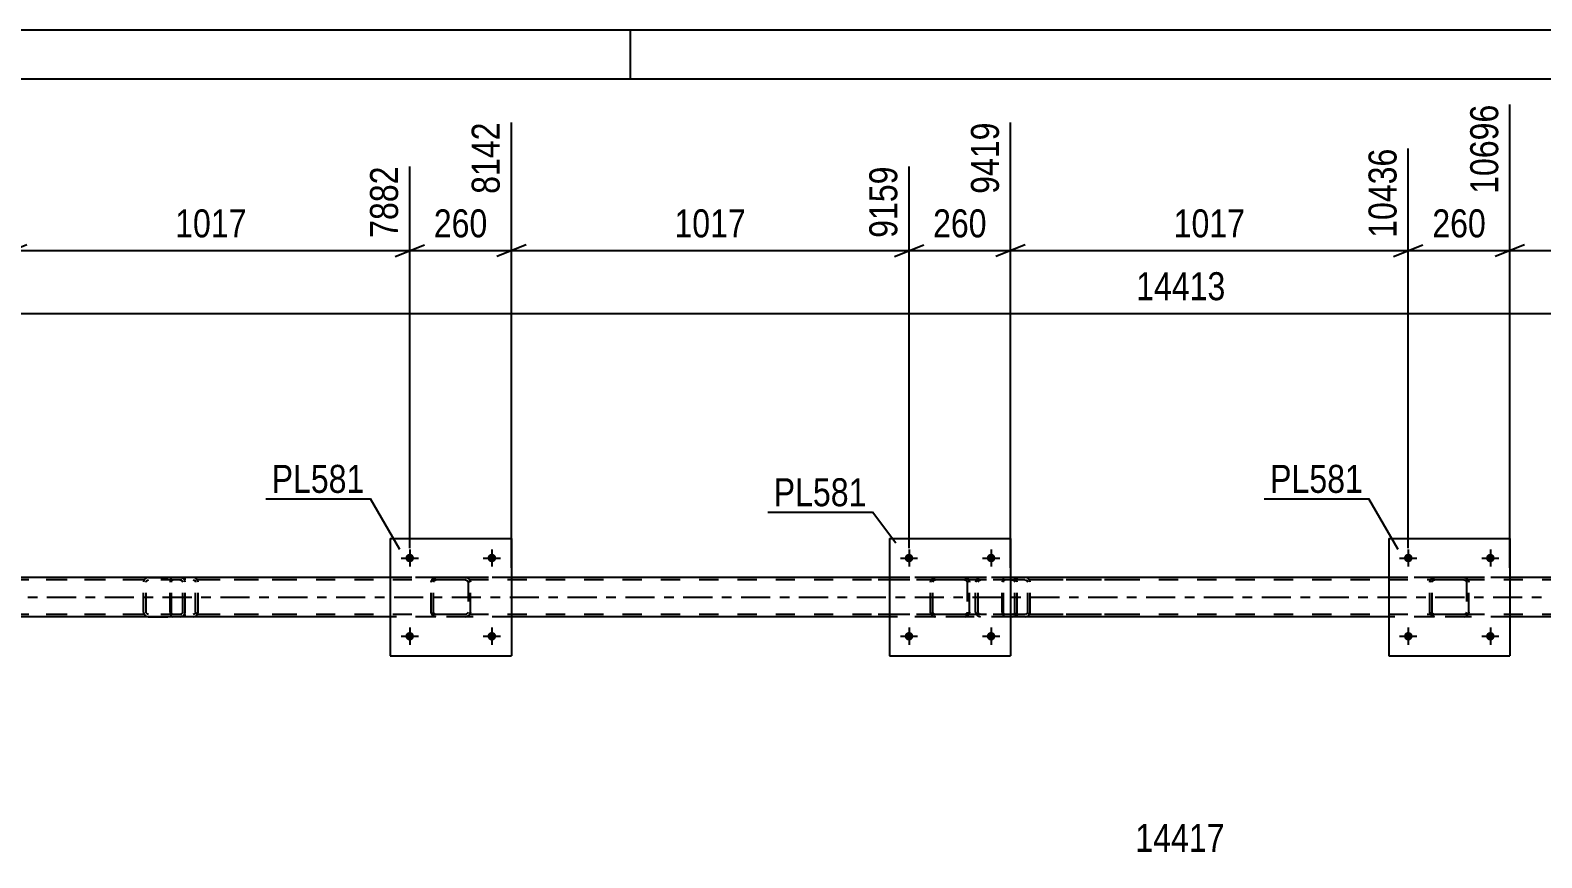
# Model space of a CAD drawing. Header units: millimetres. Extents: x 0 to 841, y 0 to 594.
# Drawn here: x 359.6 to 514.2, y 509.3 to 594 of the extents above; entities that cross this region are included whole.
import ezdxf

# ---------------------------------------------------------------- set-up
doc = ezdxf.new("R2010")
doc.units = ezdxf.units.MM
doc.linetypes.add('DXK_LINE_DOT2', pattern=[3.9198, 1.9599, -1.9599])
doc.linetypes.add('DXK_LINE_DOT3', pattern=[5.9187, 2.979, -0.9799, 0.9799, -0.9799])
doc.styles.add('Arial Narrow', font='ARIALN.TTF', dxfattribs={"height": 0.2})

# ---------------------------------------------------------------- blocks, each defined once
blk = doc.blocks.new('Unknown-389678698-1133 - 46257')
at = {"color": 5, "linetype": 'Continuous'}
for p, q in [((841, 594), (0, 594)), ((421, 589), (421, 594)), ((836, 589), (5, 589))]:
    blk.add_line(p, q, dxfattribs=at)
blk = doc.blocks.new('Part-389678698-6710 - 6591')
at = {"color": 7, "linetype": 'DXK_LINE_DOT2'}
for p, q in [((723.98, 537.76), (83.12, 537.76)), ((723.98, 538), (94.61, 538)), ((408.82, 538), (396.42, 538)), ((459.9, 538), (447.5, 538)), ((510.98, 538), (498.58, 538)), ((723.98, 534.24), (83.12, 534.24)), ((408.82, 534), (396.42, 534)), ((459.9, 534), (447.5, 534)), ((510.98, 534), (498.58, 534))]:
    blk.add_line(p, q, dxfattribs=at)
at = {"color": 2, "linetype": 'Continuous'}
for p, q in [((396.42, 538), (357.74, 538)), ((447.5, 538), (408.82, 538)), ((498.58, 538), (459.9, 538)), ((549.66, 538), (510.98, 538)), ((396.42, 534), (357.74, 534)), ((447.5, 534), (408.82, 534)), ((498.58, 534), (459.9, 534)), ((549.66, 534), (510.98, 534))]:
    blk.add_line(p, q, dxfattribs=at)
at = {"color": 7, "linetype": 'DXK_LINE_DOT3'}
blk.add_line((83.12, 536), (723.98, 536), dxfattribs=at)
blk = doc.blocks.new('Part-389678698-6812 - 6591')
at = {"color": 7, "linetype": 'DXK_LINE_DOT2'}
for p, q in [((373.92, 537.7), (373.9, 537.52)), ((373.9, 534.48), (373.9, 537.52)), ((373.98, 537.86), (373.92, 537.7)), ((374.06, 537.96), (373.98, 537.86)), ((374.03, 537.52), (374.04, 537.61)), ((374.03, 534.48), (374.03, 537.52)), ((374.04, 537.61), (374.07, 537.69)), ((374.17, 538), (374.06, 537.96)), ((374.07, 537.69), (374.12, 537.74)), ((374.12, 537.74), (374.17, 537.76)), ((376.26, 538), (374.17, 538)), ((386.32, 538), (374.17, 538)), ((386.32, 537.76), (374.17, 537.76)), ((375.44, 537.76), (375.44, 538)), ((376.45, 537.96), (376.26, 538)), ((376.26, 537.76), (376.36, 537.74)), ((376.36, 537.74), (376.44, 537.69)), ((376.44, 537.69), (376.49, 537.61)), ((376.49, 537.61), (376.51, 537.52)), ((376.51, 534.48), (376.51, 537.52)), ((376.73, 537.69), (376.72, 537.7)), ((376.76, 537.52), (376.73, 537.69)), ((376.76, 534.48), (376.76, 537.52)), ((373.9, 534.48), (373.92, 534.3)), ((373.92, 534.3), (373.98, 534.14)), ((373.98, 534.14), (374.06, 534.04)), ((374.04, 534.39), (374.03, 534.48)), ((374.07, 534.31), (374.04, 534.39)), ((374.06, 534.04), (374.17, 534)), ((374.12, 534.26), (374.07, 534.31)), ((374.17, 534.24), (374.12, 534.26)), ((386.32, 534.24), (374.17, 534.24)), ((386.32, 534), (374.17, 534)), ((375.44, 534), (375.44, 534.24)), ((376.36, 534.26), (376.26, 534.24)), ((376.26, 534), (376.45, 534.04)), ((376.44, 534.31), (376.36, 534.26)), ((376.49, 534.39), (376.44, 534.31)), ((376.51, 534.48), (376.49, 534.39)), ((376.72, 534.3), (376.76, 534.48))]:
    blk.add_line(p, q, dxfattribs=at)
for centre, start, end in [((376.27, 537.5), 23.8495, 68.8059), ((376.27, 534.49), 291.1941, 336.1506)]:
    blk.add_arc(centre, 0.492, start, end, dxfattribs=at)
blk = doc.blocks.new('Part-389678698-37335 - 6591')
at = {"color": 2, "linetype": 'Continuous'}
for p, q in [((396.42, 542), (396.42, 530)), ((396.42, 542), (408.82, 542)), ((408.82, 542), (408.82, 530)), ((396.42, 530), (408.82, 530))]:
    blk.add_line(p, q, dxfattribs=at)
blk = doc.blocks.new('Part-389678698-37334 - 6591')
at = {"color": 7, "linetype": 'DXK_LINE_DOT2'}
for p, q in [((400.62, 537.52), (400.65, 537.7)), ((400.65, 537.7), (400.62, 537.52)), ((400.62, 534.48), (400.62, 537.52)), ((400.86, 537.52), (400.88, 537.61)), ((400.86, 534.48), (400.86, 537.52)), ((400.88, 537.61), (400.93, 537.69)), ((400.91, 537.96), (401.1, 538)), ((401.1, 538), (400.91, 537.96)), ((400.93, 537.69), (401.01, 537.74)), ((401.01, 537.74), (401.1, 537.76)), ((404.14, 538), (401.1, 538)), ((404.14, 537.76), (401.1, 537.76)), ((404.14, 538), (404.32, 537.96)), ((404.32, 537.96), (404.14, 538)), ((404.14, 537.76), (404.23, 537.74)), ((404.23, 537.74), (404.31, 537.69)), ((404.31, 537.69), (404.36, 537.61)), ((404.36, 537.61), (404.38, 537.52)), ((404.38, 537.52), (404.38, 534.48)), ((404.58, 537.7), (404.62, 537.52)), ((404.62, 537.52), (404.58, 537.7)), ((404.62, 534.48), (404.62, 537.52)), ((400.65, 534.3), (400.62, 534.48)), ((400.62, 534.48), (400.65, 534.3)), ((400.88, 534.39), (400.86, 534.48)), ((400.93, 534.31), (400.88, 534.39)), ((401.1, 534), (400.91, 534.04)), ((400.91, 534.04), (401.1, 534)), ((401.01, 534.26), (400.93, 534.31)), ((401.1, 534.24), (401.01, 534.26)), ((404.14, 534.24), (401.1, 534.24)), ((404.14, 534), (401.1, 534)), ((404.23, 534.26), (404.14, 534.24)), ((404.32, 534.04), (404.14, 534)), ((404.14, 534), (404.32, 534.04)), ((404.31, 534.31), (404.23, 534.26)), ((404.36, 534.39), (404.31, 534.31)), ((404.38, 534.48), (404.36, 534.39)), ((404.62, 534.48), (404.58, 534.3)), ((404.58, 534.3), (404.62, 534.48))]:
    blk.add_line(p, q, dxfattribs=at)
at = {"color": 7, "linetype": 'DXK_LINE_DOT3'}
blk.add_line((402.62, 536), (402.62, 536), dxfattribs=at)
at = {"color": 7, "linetype": 'DXK_LINE_DOT2'}
for centre, start, end in [((401.1, 537.52), 112.5, 157.5), ((401.1, 537.52), 112.5, 157.5), ((404.14, 537.52), 22.5, 67.5), ((404.14, 537.52), 22.5, 67.5), ((401.1, 534.48), 202.5, 247.5), ((401.1, 534.48), 202.5, 247.5), ((404.14, 534.48), 292.5, 337.5), ((404.14, 534.48), 292.5, 337.5)]:
    blk.add_arc(centre, 0.48, start, end, dxfattribs=at)
blk = doc.blocks.new('Part-389678698-37336 - 6591')
at = {"color": 7, "linetype": 'DXK_LINE_DOT2'}
for p, q in [((451.7, 537.52), (451.73, 537.7)), ((451.73, 537.7), (451.7, 537.52)), ((451.7, 534.48), (451.7, 537.52)), ((451.94, 537.52), (451.96, 537.61)), ((451.94, 534.48), (451.94, 537.52)), ((451.96, 537.61), (452.01, 537.69)), ((451.99, 537.96), (452.18, 538)), ((452.18, 538), (451.99, 537.96)), ((452.01, 537.69), (452.09, 537.74)), ((452.09, 537.74), (452.18, 537.76)), ((455.22, 538), (452.18, 538)), ((455.22, 537.76), (452.18, 537.76)), ((455.22, 538), (455.4, 537.96)), ((455.4, 537.96), (455.22, 538)), ((455.22, 537.76), (455.31, 537.74)), ((455.31, 537.74), (455.39, 537.69)), ((455.39, 537.69), (455.44, 537.61)), ((455.44, 537.61), (455.46, 537.52)), ((455.46, 537.52), (455.46, 534.48)), ((455.66, 537.7), (455.7, 537.52)), ((455.7, 537.52), (455.66, 537.7)), ((455.7, 534.48), (455.7, 537.52)), ((451.73, 534.3), (451.7, 534.48)), ((451.7, 534.48), (451.73, 534.3)), ((451.96, 534.39), (451.94, 534.48)), ((452.01, 534.31), (451.96, 534.39)), ((452.18, 534), (451.99, 534.04)), ((451.99, 534.04), (452.18, 534)), ((452.09, 534.26), (452.01, 534.31)), ((452.18, 534.24), (452.09, 534.26)), ((455.22, 534.24), (452.18, 534.24)), ((455.22, 534), (452.18, 534)), ((455.31, 534.26), (455.22, 534.24)), ((455.4, 534.04), (455.22, 534)), ((455.22, 534), (455.4, 534.04)), ((455.39, 534.31), (455.31, 534.26)), ((455.44, 534.39), (455.39, 534.31)), ((455.46, 534.48), (455.44, 534.39)), ((455.7, 534.48), (455.66, 534.3)), ((455.66, 534.3), (455.7, 534.48))]:
    blk.add_line(p, q, dxfattribs=at)
at = {"color": 7, "linetype": 'DXK_LINE_DOT3'}
blk.add_line((453.7, 536), (453.7, 536), dxfattribs=at)
at = {"color": 7, "linetype": 'DXK_LINE_DOT2'}
for centre, start, end in [((452.18, 537.52), 112.5, 157.5), ((452.18, 537.52), 112.5, 157.5), ((455.22, 537.52), 22.5, 67.5), ((455.22, 537.52), 22.5, 67.5), ((452.18, 534.48), 202.5, 247.5), ((452.18, 534.48), 202.5, 247.5), ((455.22, 534.48), 292.5, 337.5), ((455.22, 534.48), 292.5, 337.5)]:
    blk.add_arc(centre, 0.48, start, end, dxfattribs=at)
blk = doc.blocks.new('Part-389678698-37338 - 6591')
at = {"color": 7, "linetype": 'DXK_LINE_DOT2'}
for p, q in [((502.78, 537.52), (502.81, 537.7)), ((502.81, 537.7), (502.78, 537.52)), ((502.78, 534.48), (502.78, 537.52)), ((503.02, 537.52), (503.04, 537.61)), ((503.02, 534.48), (503.02, 537.52)), ((503.04, 537.61), (503.09, 537.69)), ((503.07, 537.96), (503.26, 538)), ((503.26, 538), (503.07, 537.96)), ((503.09, 537.69), (503.17, 537.74)), ((503.17, 537.74), (503.26, 537.76)), ((506.3, 538), (503.26, 538)), ((506.3, 537.76), (503.26, 537.76)), ((506.3, 538), (506.48, 537.96)), ((506.48, 537.96), (506.3, 538)), ((506.3, 537.76), (506.39, 537.74)), ((506.39, 537.74), (506.47, 537.69)), ((506.47, 537.69), (506.52, 537.61)), ((506.52, 537.61), (506.54, 537.52)), ((506.54, 537.52), (506.54, 534.48)), ((506.74, 537.7), (506.78, 537.52)), ((506.78, 537.52), (506.74, 537.7)), ((506.78, 534.48), (506.78, 537.52)), ((502.81, 534.3), (502.78, 534.48)), ((502.78, 534.48), (502.81, 534.3)), ((503.04, 534.39), (503.02, 534.48)), ((503.09, 534.31), (503.04, 534.39)), ((503.26, 534), (503.07, 534.04)), ((503.07, 534.04), (503.26, 534)), ((503.17, 534.26), (503.09, 534.31)), ((503.26, 534.24), (503.17, 534.26)), ((506.3, 534.24), (503.26, 534.24)), ((506.3, 534), (503.26, 534)), ((506.39, 534.26), (506.3, 534.24)), ((506.48, 534.04), (506.3, 534)), ((506.3, 534), (506.48, 534.04)), ((506.47, 534.31), (506.39, 534.26)), ((506.52, 534.39), (506.47, 534.31)), ((506.54, 534.48), (506.52, 534.39)), ((506.78, 534.48), (506.74, 534.3)), ((506.74, 534.3), (506.78, 534.48))]:
    blk.add_line(p, q, dxfattribs=at)
at = {"color": 7, "linetype": 'DXK_LINE_DOT3'}
blk.add_line((504.78, 536), (504.78, 536), dxfattribs=at)
at = {"color": 7, "linetype": 'DXK_LINE_DOT2'}
for centre, start, end in [((503.26, 537.52), 112.5, 157.5), ((503.26, 537.52), 112.5, 157.5), ((506.3, 537.52), 22.5, 67.5), ((506.3, 537.52), 22.5, 67.5), ((503.26, 534.48), 202.5, 247.5), ((503.26, 534.48), 202.5, 247.5), ((506.3, 534.48), 292.5, 337.5), ((506.3, 534.48), 292.5, 337.5)]:
    blk.add_arc(centre, 0.48, start, end, dxfattribs=at)
blk = doc.blocks.new('Part-389678698-6811 - 6591')
at = {"color": 7, "linetype": 'DXK_LINE_DOT2'}
for p, q in [((459.05, 537.7), (459.03, 537.52)), ((459.03, 534.48), (459.03, 537.52)), ((459.11, 537.86), (459.05, 537.7)), ((459.2, 537.96), (459.11, 537.86)), ((459.17, 537.52), (459.18, 537.61)), ((459.17, 534.48), (459.17, 537.52)), ((459.18, 537.61), (459.21, 537.69)), ((459.3, 538), (459.2, 537.96)), ((459.21, 537.69), (459.25, 537.74)), ((459.25, 537.74), (459.3, 537.76)), ((461.39, 538), (459.3, 538)), ((471.46, 538), (459.3, 538)), ((471.46, 537.76), (459.3, 537.76)), ((460.58, 537.76), (460.58, 538)), ((461.59, 537.96), (461.39, 538)), ((461.39, 537.76), (461.49, 537.74)), ((461.49, 537.74), (461.57, 537.69)), ((461.57, 537.69), (461.63, 537.61)), ((461.63, 537.61), (461.65, 537.52)), ((461.65, 534.48), (461.65, 537.52)), ((461.86, 537.69), (461.86, 537.7)), ((461.9, 537.52), (461.86, 537.69)), ((461.9, 534.48), (461.9, 537.52)), ((459.03, 534.48), (459.05, 534.3)), ((459.05, 534.3), (459.11, 534.14)), ((459.11, 534.14), (459.2, 534.04)), ((459.18, 534.39), (459.17, 534.48)), ((459.21, 534.31), (459.18, 534.39)), ((459.2, 534.04), (459.3, 534)), ((459.25, 534.26), (459.21, 534.31)), ((459.3, 534.24), (459.25, 534.26)), ((471.46, 534.24), (459.3, 534.24)), ((471.46, 534), (459.3, 534)), ((460.58, 534), (460.58, 534.24)), ((461.49, 534.26), (461.39, 534.24)), ((461.39, 534), (461.59, 534.04)), ((461.57, 534.31), (461.49, 534.26)), ((461.63, 534.39), (461.57, 534.31)), ((461.65, 534.48), (461.63, 534.39)), ((461.86, 534.3), (461.9, 534.48))]:
    blk.add_line(p, q, dxfattribs=at)
for centre, start, end in [((461.41, 537.5), 23.8495, 68.8059), ((461.41, 534.49), 291.1941, 336.1506)]:
    blk.add_arc(centre, 0.492, start, end, dxfattribs=at)
blk = doc.blocks.new('Part-389678698-37337 - 6591')
at = {"color": 2, "linetype": 'Continuous'}
for p, q in [((447.5, 542), (447.5, 530)), ((447.5, 542), (459.9, 542)), ((459.9, 542), (459.9, 530)), ((447.5, 530), (459.9, 530))]:
    blk.add_line(p, q, dxfattribs=at)
blk = doc.blocks.new('Part-389678698-6819 - 6591')
at = {"color": 7, "linetype": 'DXK_LINE_DOT2'}
for p, q in [((460.07, 538), (445.08, 538)), ((460.07, 537.76), (445.08, 537.76)), ((460.07, 538), (455.22, 538)), ((456.36, 537.69), (456.32, 537.52)), ((456.32, 534.48), (456.32, 537.52)), ((456.36, 537.7), (456.36, 537.69)), ((456.58, 537.52), (456.6, 537.61)), ((456.58, 534.48), (456.58, 537.52)), ((456.6, 537.61), (456.65, 537.69)), ((456.83, 538), (456.64, 537.96)), ((456.65, 537.69), (456.74, 537.74)), ((456.74, 537.74), (456.83, 537.76)), ((460.26, 537.96), (460.07, 538)), ((460.07, 537.76), (460.17, 537.74)), ((460.17, 537.74), (460.25, 537.69)), ((460.25, 537.69), (460.3, 537.61)), ((460.3, 537.61), (460.32, 537.52)), ((460.32, 534.48), (460.32, 537.52)), ((460.54, 537.69), (460.54, 537.7)), ((460.58, 537.52), (460.54, 537.69)), ((460.58, 534.48), (460.58, 537.52)), ((460.07, 534.24), (445.08, 534.24)), ((460.07, 534), (445.08, 534)), ((460.07, 534), (455.22, 534)), ((456.32, 534.48), (456.36, 534.3)), ((456.6, 534.39), (456.58, 534.48)), ((456.65, 534.31), (456.6, 534.39)), ((456.64, 534.04), (456.83, 534)), ((456.74, 534.26), (456.65, 534.31)), ((456.83, 534.24), (456.74, 534.26)), ((460.17, 534.26), (460.07, 534.24)), ((460.07, 534), (460.26, 534.04)), ((460.25, 534.31), (460.17, 534.26)), ((460.3, 534.39), (460.25, 534.31)), ((460.32, 534.48), (460.3, 534.39)), ((460.54, 534.3), (460.58, 534.48))]:
    blk.add_line(p, q, dxfattribs=at)
for centre, start, end in [((456.81, 537.5), 110.7584, 155.6801), ((460.09, 537.5), 24.32, 69.2417), ((456.81, 534.5), 204.32, 249.2417), ((460.09, 534.5), 290.7584, 335.6801)]:
    blk.add_arc(centre, 0.496, start, end, dxfattribs=at)
blk = doc.blocks.new('Part-389678698-6820 - 6591')
at = {"color": 7, "linetype": 'DXK_LINE_DOT2'}
for p, q in [((374.93, 538), (359.95, 538)), ((374.93, 537.76), (359.95, 537.76)), ((371.22, 537.69), (371.19, 537.52)), ((371.19, 534.48), (371.19, 537.52)), ((371.23, 537.7), (371.22, 537.69)), ((371.44, 537.52), (371.46, 537.61)), ((371.44, 534.48), (371.44, 537.52)), ((371.46, 537.61), (371.52, 537.69)), ((371.7, 538), (371.5, 537.96)), ((371.52, 537.69), (371.6, 537.74)), ((371.6, 537.74), (371.7, 537.76)), ((371.7, 538), (374.93, 538)), ((375.13, 537.96), (374.93, 538)), ((374.93, 537.76), (375.03, 537.74)), ((375.03, 537.74), (375.11, 537.69)), ((375.11, 537.69), (375.17, 537.61)), ((375.17, 537.61), (375.19, 537.52)), ((375.19, 534.48), (375.19, 537.52)), ((375.41, 537.69), (375.41, 537.7)), ((375.44, 537.52), (375.41, 537.69)), ((375.44, 534.48), (375.44, 537.52)), ((374.93, 534.24), (359.95, 534.24)), ((374.93, 534), (359.95, 534)), ((371.19, 534.48), (371.23, 534.3)), ((371.46, 534.39), (371.44, 534.48)), ((371.52, 534.31), (371.46, 534.39)), ((371.5, 534.04), (371.7, 534)), ((371.6, 534.26), (371.52, 534.31)), ((371.7, 534.24), (371.6, 534.26)), ((371.7, 534), (374.93, 534)), ((375.03, 534.26), (374.93, 534.24)), ((374.93, 534), (375.13, 534.04)), ((375.11, 534.31), (375.03, 534.26)), ((375.17, 534.39), (375.11, 534.31)), ((375.19, 534.48), (375.17, 534.39)), ((375.41, 534.3), (375.44, 534.48))]:
    blk.add_line(p, q, dxfattribs=at)
for centre, start, end in [((371.68, 537.5), 110.7584, 155.6801), ((374.95, 537.5), 24.32, 69.2417), ((371.68, 534.5), 204.32, 249.2417), ((374.95, 534.5), 290.7584, 335.6801)]:
    blk.add_arc(centre, 0.496, start, end, dxfattribs=at)
blk = doc.blocks.new('Part-389678698-37339 - 6591')
at = {"color": 2, "linetype": 'Continuous'}
for p, q in [((498.58, 542), (498.58, 530)), ((498.58, 542), (510.98, 542)), ((510.98, 542), (510.98, 530)), ((498.58, 530), (510.98, 530))]:
    blk.add_line(p, q, dxfattribs=at)
blk = doc.blocks.new('Bolt-389678698-37362 - 6591')
at = {"linetype": 'Continuous'}
for points in [[(398.86, 532, -1), (397.98, 532, -1)], [(407.26, 532, -1), (406.38, 532, -1)]]:
    blk.add_hatch(color=1, dxfattribs=at).paths.add_polyline_path(points)
at = {"color": 1, "linetype": 'Continuous'}
for p, q in [((397.54, 532), (399.3, 532)), ((398.42, 532.88), (398.42, 531.12)), ((405.94, 532), (407.7, 532)), ((406.82, 532.88), (406.82, 531.12))]:
    blk.add_line(p, q, dxfattribs=at)
blk = doc.blocks.new('Bolt-389678698-37363 - 6591')
at = {"linetype": 'Continuous'}
for points in [[(398.86, 540, -1), (397.98, 540, -1)], [(407.26, 540, -1), (406.38, 540, -1)]]:
    blk.add_hatch(color=1, dxfattribs=at).paths.add_polyline_path(points)
at = {"color": 1, "linetype": 'Continuous'}
for p, q in [((397.54, 540), (399.3, 540)), ((398.42, 540.88), (398.42, 539.12)), ((405.94, 540), (407.7, 540)), ((406.82, 540.88), (406.82, 539.12))]:
    blk.add_line(p, q, dxfattribs=at)
blk = doc.blocks.new('Bolt-389678698-37364 - 6591')
at = {"linetype": 'Continuous'}
for points in [[(449.94, 532, -1), (449.06, 532, -1)], [(458.34, 532, -1), (457.46, 532, -1)]]:
    blk.add_hatch(color=1, dxfattribs=at).paths.add_polyline_path(points)
at = {"color": 1, "linetype": 'Continuous'}
for p, q in [((448.62, 532), (450.38, 532)), ((449.5, 532.88), (449.5, 531.12)), ((457.02, 532), (458.78, 532)), ((457.9, 532.88), (457.9, 531.12))]:
    blk.add_line(p, q, dxfattribs=at)
blk = doc.blocks.new('Bolt-389678698-37365 - 6591')
at = {"linetype": 'Continuous'}
for points in [[(449.94, 540, -1), (449.06, 540, -1)], [(458.34, 540, -1), (457.46, 540, -1)]]:
    blk.add_hatch(color=1, dxfattribs=at).paths.add_polyline_path(points)
at = {"color": 1, "linetype": 'Continuous'}
for p, q in [((448.62, 540), (450.38, 540)), ((449.5, 540.88), (449.5, 539.12)), ((457.02, 540), (458.78, 540)), ((457.9, 540.88), (457.9, 539.12))]:
    blk.add_line(p, q, dxfattribs=at)
blk = doc.blocks.new('Bolt-389678698-37366 - 6591')
at = {"linetype": 'Continuous'}
for points in [[(501.02, 532, -1), (500.14, 532, -1)], [(509.42, 532, -1), (508.54, 532, -1)]]:
    blk.add_hatch(color=1, dxfattribs=at).paths.add_polyline_path(points)
at = {"color": 1, "linetype": 'Continuous'}
for p, q in [((499.7, 532), (501.46, 532)), ((500.58, 532.88), (500.58, 531.12)), ((508.1, 532), (509.86, 532)), ((508.98, 532.88), (508.98, 531.12))]:
    blk.add_line(p, q, dxfattribs=at)
blk = doc.blocks.new('Bolt-389678698-37367 - 6591')
at = {"linetype": 'Continuous'}
for points in [[(501.02, 540, -1), (500.14, 540, -1)], [(509.42, 540, -1), (508.54, 540, -1)]]:
    blk.add_hatch(color=1, dxfattribs=at).paths.add_polyline_path(points)
at = {"color": 1, "linetype": 'Continuous'}
for p, q in [((499.7, 540), (501.46, 540)), ((500.58, 540.88), (500.58, 539.12)), ((508.1, 540), (509.86, 540)), ((508.98, 540.88), (508.98, 539.12))]:
    blk.add_line(p, q, dxfattribs=at)
blk = doc.blocks.new('StraightDimension-389678698-41738 - 6591')
at = {"color": 7, "linetype": 'Continuous'}
for p, q in [((408.82, 539), (408.82, 584.57)), ((449.5, 541), (449.5, 580.07)), ((410.32, 572.06), (407.32, 570.86)), ((408.82, 571.46), (449.5, 571.46)), ((448, 570.86), (451, 572.06))]:
    blk.add_line(p, q, dxfattribs=at)
at = {"color": 0, "linetype": 'Continuous'}
blk.add_wipeout([(448.9, 580.67), (444.7, 580.67), (444.7, 572.16), (448.9, 572.16)], dxfattribs=at)
at = {"color": 0}
blk.add_wipeout([(433.41, 572.21), (433.41, 576.41), (424.9, 576.41), (424.9, 572.21)], dxfattribs=at)
at = {"color": 3, "linetype": 'Continuous', "style": 'Arial Narrow'}
blk.add_text('9159', height=2.863, rotation=90.0002, dxfattribs=at).set_placement((448.3, 572.76))
at = {"color": 3, "style": 'Arial Narrow'}
blk.add_text('1017', height=2.863, dxfattribs=at).set_placement((425.5, 572.81))
blk = doc.blocks.new('StraightDimension-389678698-6980 - 6591')
at = {"color": 7, "linetype": 'Continuous'}
blk.add_line((200, 565.03), (754.62, 565.03), dxfattribs=at)
at = {"color": 0}
blk.add_wipeout([(482.48, 565.78), (482.48, 569.98), (472.14, 569.98), (472.14, 565.78)], dxfattribs=at)
at = {"color": 3, "style": 'Arial Narrow'}
blk.add_text('14413', height=2.863, dxfattribs=at).set_placement((472.74, 566.38))
blk = doc.blocks.new('StraightDimension-389678698-35071 - 6591')
at = {"color": 0}
blk.add_wipeout([(482.4, 509.34), (482.4, 513.54), (472.06, 513.54), (472.06, 509.34)], dxfattribs=at)
at = {"color": 3, "style": 'Arial Narrow'}
blk.add_text('14417', height=2.863, dxfattribs=at).set_placement((472.66, 509.94))
blk = doc.blocks.new('StraightDimension-389678698-41734 - 6591')
at = {"color": 7, "linetype": 'Continuous'}
for p, q in [((510.98, 539), (510.98, 586.4)), ((551.66, 541), (551.66, 581.9)), ((512.48, 572.06), (509.48, 570.86)), ((510.98, 571.46), (551.66, 571.46)), ((550.16, 570.86), (553.16, 572.06))]:
    blk.add_line(p, q, dxfattribs=at)
at = {"color": 0, "linetype": 'Continuous'}
blk.add_wipeout([(551.06, 582.5), (546.86, 582.5), (546.86, 572.16), (551.06, 572.16)], dxfattribs=at)
at = {"color": 0}
blk.add_wipeout([(535.57, 572.21), (535.57, 576.41), (527.06, 576.41), (527.06, 572.21)], dxfattribs=at)
at = {"color": 3, "linetype": 'Continuous', "style": 'Arial Narrow'}
blk.add_text('11713', height=2.863, rotation=90.0002, dxfattribs=at).set_placement((550.46, 572.76))
at = {"color": 3, "style": 'Arial Narrow'}
blk.add_text('1017', height=2.863, dxfattribs=at).set_placement((527.66, 572.81))
blk = doc.blocks.new('StraightDimension-389678698-41735 - 6591')
at = {"color": 7, "linetype": 'Continuous'}
for p, q in [((510.98, 539), (510.98, 586.4)), ((500.58, 541), (500.58, 581.9)), ((499.08, 570.86), (502.08, 572.06)), ((500.58, 571.46), (510.98, 571.46)), ((512.48, 572.06), (509.48, 570.86))]:
    blk.add_line(p, q, dxfattribs=at)
at = {"color": 0}
blk.add_wipeout([(509.12, 572.21), (509.12, 576.41), (502.44, 576.41), (502.44, 572.21)], dxfattribs=at)
at = {"color": 3, "style": 'Arial Narrow'}
blk.add_text('260', height=2.863, dxfattribs=at).set_placement((503.04, 572.81))
at = {"color": 0, "linetype": 'Continuous'}
blk.add_wipeout([(510.38, 587), (506.18, 587), (506.18, 576.66), (510.38, 576.66)], dxfattribs=at)
at = {"color": 3, "linetype": 'Continuous', "style": 'Arial Narrow'}
blk.add_text('10696', height=2.863, rotation=90.0002, dxfattribs=at).set_placement((509.78, 577.26))
blk = doc.blocks.new('StraightDimension-389678698-41736 - 6591')
at = {"color": 7, "linetype": 'Continuous'}
for p, q in [((459.9, 539), (459.9, 584.57)), ((500.58, 541), (500.58, 581.9)), ((461.4, 572.06), (458.4, 570.86)), ((459.9, 571.46), (500.58, 571.46)), ((499.08, 570.86), (502.08, 572.06))]:
    blk.add_line(p, q, dxfattribs=at)
at = {"color": 0, "linetype": 'Continuous'}
blk.add_wipeout([(499.98, 582.5), (495.78, 582.5), (495.78, 572.16), (499.98, 572.16)], dxfattribs=at)
at = {"color": 0}
blk.add_wipeout([(484.49, 572.21), (484.49, 576.41), (475.98, 576.41), (475.98, 572.21)], dxfattribs=at)
at = {"color": 3, "linetype": 'Continuous', "style": 'Arial Narrow'}
blk.add_text('10436', height=2.863, rotation=90.0002, dxfattribs=at).set_placement((499.38, 572.76))
at = {"color": 3, "style": 'Arial Narrow'}
blk.add_text('1017', height=2.863, dxfattribs=at).set_placement((476.58, 572.81))
blk = doc.blocks.new('StraightDimension-389678698-41737 - 6591')
at = {"color": 7, "linetype": 'Continuous'}
for p, q in [((459.9, 539), (459.9, 584.57)), ((449.5, 541), (449.5, 580.07)), ((448, 570.86), (451, 572.06)), ((449.5, 571.46), (459.9, 571.46)), ((461.4, 572.06), (458.4, 570.86))]:
    blk.add_line(p, q, dxfattribs=at)
at = {"color": 0}
blk.add_wipeout([(458.04, 572.21), (458.04, 576.41), (451.36, 576.41), (451.36, 572.21)], dxfattribs=at)
at = {"color": 3, "style": 'Arial Narrow'}
blk.add_text('260', height=2.863, dxfattribs=at).set_placement((451.96, 572.81))
at = {"color": 0, "linetype": 'Continuous'}
blk.add_wipeout([(459.3, 585.17), (455.1, 585.17), (455.1, 576.66), (459.3, 576.66)], dxfattribs=at)
at = {"color": 3, "linetype": 'Continuous', "style": 'Arial Narrow'}
blk.add_text('9419', height=2.863, rotation=90.0002, dxfattribs=at).set_placement((458.7, 577.26))
blk = doc.blocks.new('StraightDimension-389678698-41739 - 6591')
at = {"color": 7, "linetype": 'Continuous'}
for p, q in [((408.82, 539), (408.82, 584.57)), ((398.42, 541), (398.42, 580.07)), ((396.92, 570.86), (399.92, 572.06)), ((398.42, 571.46), (408.82, 571.46)), ((410.32, 572.06), (407.32, 570.86))]:
    blk.add_line(p, q, dxfattribs=at)
at = {"color": 0}
blk.add_wipeout([(406.96, 572.21), (406.96, 576.41), (400.28, 576.41), (400.28, 572.21)], dxfattribs=at)
at = {"color": 3, "style": 'Arial Narrow'}
blk.add_text('260', height=2.863, dxfattribs=at).set_placement((400.88, 572.81))
at = {"color": 0, "linetype": 'Continuous'}
blk.add_wipeout([(408.22, 585.17), (404.02, 585.17), (404.02, 576.66), (408.22, 576.66)], dxfattribs=at)
at = {"color": 3, "linetype": 'Continuous', "style": 'Arial Narrow'}
blk.add_text('8142', height=2.863, rotation=90.0002, dxfattribs=at).set_placement((407.62, 577.26))
blk = doc.blocks.new('StraightDimension-389678698-41740 - 6591')
at = {"color": 7, "linetype": 'Continuous'}
for p, q in [((357.74, 539), (357.74, 584.57)), ((398.42, 541), (398.42, 580.07)), ((359.24, 572.06), (356.24, 570.86)), ((357.74, 571.46), (398.42, 571.46)), ((396.92, 570.86), (399.92, 572.06))]:
    blk.add_line(p, q, dxfattribs=at)
at = {"color": 0, "linetype": 'Continuous'}
blk.add_wipeout([(397.82, 580.67), (393.62, 580.67), (393.62, 572.16), (397.82, 572.16)], dxfattribs=at)
at = {"color": 0}
blk.add_wipeout([(382.33, 572.21), (382.33, 576.41), (373.82, 576.41), (373.82, 572.21)], dxfattribs=at)
at = {"color": 3, "linetype": 'Continuous', "style": 'Arial Narrow'}
blk.add_text('7882', height=2.863, rotation=90.0002, dxfattribs=at).set_placement((397.22, 572.76))
at = {"color": 3, "style": 'Arial Narrow'}
blk.add_text('1017', height=2.863, dxfattribs=at).set_placement((374.42, 572.81))
blk = doc.blocks.new('Mark-389678698-42418 - 6591')
at = {"color": 0}
blk.add_wipeout([(393.79, 546.67), (393.79, 549.67), (384.29, 549.67), (384.29, 546.67)], dxfattribs=at)
blk.add_wipeout([(393.79, 546.67), (393.79, 549.67), (384.29, 549.67), (384.29, 546.67)], dxfattribs=at)
at = {"color": 30, "linetype": 'Continuous'}
for p in [(383.69, 546.07), (397.39, 540.87)]:
    blk.add_line(p, (394.39, 546.07), dxfattribs=at)
at = {"color": 3, "style": 'Arial Narrow'}
blk.add_text('PL581', height=2.863, dxfattribs=at).set_placement((384.29, 546.67))
blk = doc.blocks.new('Mark-389678698-42421 - 6591')
at = {"color": 0}
blk.add_wipeout([(445.17, 545.3), (445.17, 548.3), (435.66, 548.3), (435.66, 545.3)], dxfattribs=at)
blk.add_wipeout([(445.17, 545.3), (445.17, 548.3), (435.66, 548.3), (435.66, 545.3)], dxfattribs=at)
at = {"color": 30, "linetype": 'Continuous'}
for p in [(435.06, 544.7), (448.16, 541.51)]:
    blk.add_line(p, (445.77, 544.7), dxfattribs=at)
at = {"color": 3, "style": 'Arial Narrow'}
blk.add_text('PL581', height=2.863, dxfattribs=at).set_placement((435.66, 545.3))
blk = doc.blocks.new('Mark-389678698-42424 - 6591')
at = {"color": 0}
blk.add_wipeout([(495.96, 546.67), (495.96, 549.67), (486.45, 549.67), (486.45, 546.67)], dxfattribs=at)
blk.add_wipeout([(495.96, 546.67), (495.96, 549.67), (486.45, 549.67), (486.45, 546.67)], dxfattribs=at)
at = {"color": 30, "linetype": 'Continuous'}
for p in [(485.85, 546.07), (499.56, 540.87)]:
    blk.add_line(p, (496.56, 546.07), dxfattribs=at)
at = {"color": 3, "style": 'Arial Narrow'}
blk.add_text('PL581', height=2.863, dxfattribs=at).set_placement((486.45, 546.67))

msp = doc.modelspace()

# ---------------------------------------------------------------- block references
for name in ['Unknown-389678698-1133 - 46257', 'Part-389678698-37335 - 6591', 'Part-389678698-37337 - 6591', 'Part-389678698-37339 - 6591', 'Part-389678698-6710 - 6591', 'Bolt-389678698-37363 - 6591', 'Bolt-389678698-37365 - 6591', 'Bolt-389678698-37367 - 6591', 'Part-389678698-6820 - 6591', 'Part-389678698-6812 - 6591', 'Part-389678698-37334 - 6591', 'Part-389678698-6819 - 6591', 'Part-389678698-37336 - 6591', 'Part-389678698-6811 - 6591', 'Part-389678698-37338 - 6591', 'Bolt-389678698-37362 - 6591', 'Bolt-389678698-37364 - 6591', 'Bolt-389678698-37366 - 6591']:
    msp.add_blockref(name, (0, 0))

# ---------------------------------------------------------------- next in the draw order: block references
for name in ['StraightDimension-389678698-41738 - 6591', 'StraightDimension-389678698-35071 - 6591']:
    msp.add_blockref(name, (0, 0))

# ---------------------------------------------------------------- next in the draw order: block references
msp.add_blockref('StraightDimension-389678698-6980 - 6591', (0, 0))

# ---------------------------------------------------------------- next in the draw order: block references
for name in ['StraightDimension-389678698-41734 - 6591', 'StraightDimension-389678698-41739 - 6591']:
    msp.add_blockref(name, (0, 0))

# ---------------------------------------------------------------- next in the draw order: block references
for name in ['StraightDimension-389678698-41735 - 6591', 'StraightDimension-389678698-41740 - 6591']:
    msp.add_blockref(name, (0, 0))

# ---------------------------------------------------------------- next in the draw order: block references
for name in ['StraightDimension-389678698-41736 - 6591', 'Mark-389678698-42418 - 6591']:
    msp.add_blockref(name, (0, 0))

# ---------------------------------------------------------------- next in the draw order: block references
for name in ['StraightDimension-389678698-41737 - 6591', 'Mark-389678698-42424 - 6591']:
    msp.add_blockref(name, (0, 0))

# ---------------------------------------------------------------- next in the draw order: block references
msp.add_blockref('Mark-389678698-42421 - 6591', (0, 0))

doc.saveas('drawing.dxf')
